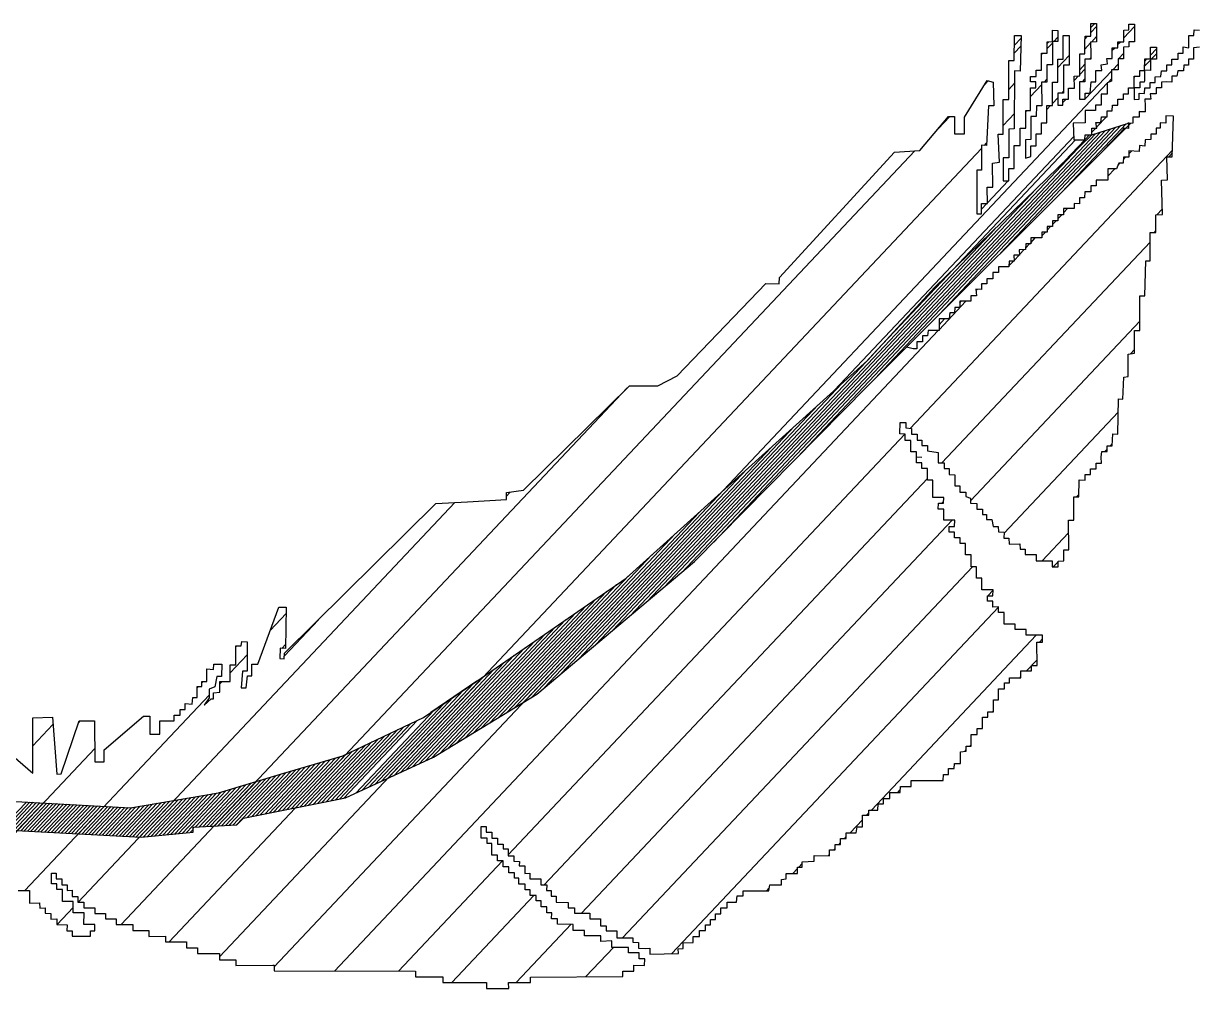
# Model space of a CAD drawing. Header units: millimetres. Extents: x 150000 to 150841, y 150000 to 150594.
# Drawn here: x 150761.9 to 150776.79, y 150135.82 to 150148.04 of the extents above; entities that cross this region are included whole.
import ezdxf

# ---------------------------------------------------------------- set-up
doc = ezdxf.new("R2010")
doc.units = ezdxf.units.MM
doc.linetypes.add('XKITLINE00', pattern=[0])

msp = doc.modelspace()

# ---------------------------------------------------------------- linework, layer by layer
at = {"color": 7, "linetype": 'XKITLINE00'}
for p, q in [((150775.414, 150147.983), (150775.464, 150148.035)), ((150775.414, 150147.874), (150775.414, 150148.035)), ((150775.414, 150148.035), (150775.488, 150148.035)), ((150775.488, 150148.035), (150775.488, 150147.802)), ((150775.895, 150147.956), (150775.895, 150148.027)), ((150775.895, 150148.027), (150775.97, 150148.027)), ((150775.97, 150148.027), (150775.97, 150147.805)), ((150774.443, 150147.566), (150774.448, 150147.882)), ((150774.448, 150147.882), (150774.534, 150147.882)), ((150774.534, 150147.882), (150774.52, 150147.432)), ((150774.928, 150147.807), (150774.928, 150147.951)), ((150774.928, 150147.951), (150774.999, 150147.946)), ((150774.999, 150147.946), (150774.999, 150147.806)), ((150775.063, 150147.583), (150775.063, 150147.882)), ((150775.063, 150147.882), (150775.142, 150147.882)), ((150775.142, 150147.882), (150775.142, 150147.509)), ((150775.338, 150147.801), (150775.345, 150147.874)), ((150775.342, 150147.843), (150775.371, 150147.874)), ((150775.345, 150147.874), (150775.414, 150147.874)), ((150775.414, 150147.92), (150775.488, 150147.999)), ((150775.833, 150147.852), (150775.97, 150147.998)), ((150775.833, 150147.95), (150775.895, 150147.956)), ((150775.833, 150147.805), (150775.833, 150147.95)), ((150776.654, 150147.882), (150776.721, 150147.884)), ((150776.654, 150147.729), (150776.654, 150147.882)), ((150776.721, 150147.884), (150776.725, 150147.956)), ((150776.725, 150147.956), (150776.791, 150147.952)), ((150774.444, 150147.658), (150774.53, 150147.749)), ((150774.446, 150147.755), (150774.533, 150147.848)), ((150774.861, 150147.659), (150774.862, 150147.804)), ((150774.862, 150147.804), (150774.928, 150147.807)), ((150774.862, 150147.781), (150774.885, 150147.805)), ((150774.862, 150147.717), (150774.928, 150147.788)), ((150774.999, 150147.806), (150774.928, 150147.806)), ((150774.928, 150147.806), (150774.931, 150147.511)), ((150774.946, 150147.806), (150774.999, 150147.863)), ((150775.338, 150147.65), (150775.338, 150147.801)), ((150775.338, 150147.71), (150775.412, 150147.789)), ((150775.488, 150147.802), (150775.412, 150147.8)), ((150775.412, 150147.8), (150775.414, 150147.651)), ((150775.423, 150147.801), (150775.488, 150147.87)), ((150775.686, 150147.696), (150775.717, 150147.729)), ((150775.686, 150147.593), (150775.686, 150147.729)), ((150775.686, 150147.729), (150775.758, 150147.729)), ((150775.758, 150147.772), (150775.789, 150147.805)), ((150775.758, 150147.729), (150775.758, 150147.805)), ((150775.758, 150147.805), (150775.833, 150147.805)), ((150775.895, 150147.739), (150775.828, 150147.735)), ((150775.828, 150147.735), (150775.828, 150147.587)), ((150775.97, 150147.805), (150775.895, 150147.805)), ((150775.895, 150147.805), (150775.895, 150147.739)), ((150775.969, 150147.805), (150775.97, 150147.806)), ((150776.17, 150147.587), (150776.17, 150147.736)), ((150776.17, 150147.736), (150776.247, 150147.736)), ((150776.247, 150147.736), (150776.247, 150147.582)), ((150776.585, 150147.659), (150776.585, 150147.74)), ((150776.585, 150147.74), (150776.654, 150147.729)), ((150776.791, 150147.734), (150776.715, 150147.726)), ((150776.715, 150147.726), (150776.715, 150147.585)), ((150774.792, 150147.643), (150774.807, 150147.659)), ((150774.792, 150147.443), (150774.792, 150147.659)), ((150774.792, 150147.659), (150774.861, 150147.659)), ((150774.997, 150147.478), (150775.142, 150147.631)), ((150774.998, 150147.292), (150774.997, 150147.583)), ((150774.997, 150147.583), (150775.063, 150147.583)), ((150775.274, 150147.642), (150775.281, 150147.65)), ((150775.274, 150147.374), (150775.274, 150147.65)), ((150775.274, 150147.65), (150775.338, 150147.65)), ((150775.414, 150147.584), (150775.341, 150147.583)), ((150775.341, 150147.583), (150775.341, 150147.295)), ((150775.399, 150147.584), (150775.414, 150147.6)), ((150775.414, 150147.651), (150775.414, 150147.584)), ((150775.625, 150147.524), (150775.619, 150147.593)), ((150775.619, 150147.593), (150775.686, 150147.593)), ((150775.828, 150147.587), (150775.762, 150147.587)), ((150775.762, 150147.587), (150775.762, 150147.45)), ((150775.764, 150147.587), (150775.828, 150147.655)), ((150775.823, 150147.587), (150775.828, 150147.592)), ((150776.094, 150147.439), (150776.1, 150147.587)), ((150776.099, 150147.559), (150776.125, 150147.587)), ((150776.1, 150147.587), (150776.17, 150147.587)), ((150776.17, 150147.635), (150776.247, 150147.716)), ((150776.247, 150147.582), (150776.17, 150147.582)), ((150776.17, 150147.582), (150776.17, 150147.506)), ((150776.18, 150147.582), (150776.247, 150147.653)), ((150776.439, 150147.513), (150776.439, 150147.584)), ((150776.439, 150147.584), (150776.519, 150147.584)), ((150776.519, 150147.584), (150776.519, 150147.659)), ((150776.519, 150147.659), (150776.585, 150147.659)), ((150776.715, 150147.585), (150776.652, 150147.585)), ((150776.652, 150147.585), (150776.652, 150147.507)), ((150774.375, 150147.075), (150774.375, 150147.566)), ((150774.375, 150147.566), (150774.443, 150147.566)), ((150774.448, 150147.438), (150774.446, 150146.702)), ((150774.52, 150147.432), (150774.448, 150147.438)), ((150774.721, 150147.363), (150774.723, 150147.445)), ((150774.723, 150147.441), (150774.726, 150147.445)), ((150774.723, 150147.445), (150774.792, 150147.443)), ((150774.931, 150147.511), (150774.859, 150147.511)), ((150774.859, 150147.511), (150774.859, 150147.294)), ((150775.142, 150147.509), (150775.071, 150147.509)), ((150775.071, 150147.509), (150775.071, 150147.153)), ((150775.274, 150147.45), (150775.341, 150147.522)), ((150775.274, 150147.388), (150775.341, 150147.459)), ((150775.345, 150147.08), (150775.677, 150147.432)), ((150775.478, 150147.296), (150775.478, 150147.441)), ((150775.478, 150147.441), (150775.556, 150147.441)), ((150775.547, 150147.513), (150775.625, 150147.524)), ((150775.556, 150147.441), (150775.547, 150147.513)), ((150775.762, 150147.45), (150775.677, 150147.45)), ((150775.677, 150147.45), (150775.677, 150147.307)), ((150775.694, 150147.45), (150775.762, 150147.522)), ((150776.036, 150147.43), (150776.045, 150147.439)), ((150776.036, 150147.367), (150776.036, 150147.439)), ((150776.036, 150147.439), (150776.094, 150147.439)), ((150776.17, 150147.441), (150776.094, 150147.444)), ((150776.094, 150147.444), (150776.094, 150147.308)), ((150776.096, 150147.494), (150776.17, 150147.572)), ((150776.168, 150147.441), (150776.17, 150147.443)), ((150776.17, 150147.506), (150776.17, 150147.441)), ((150776.303, 150147.363), (150776.312, 150147.438)), ((150776.312, 150147.438), (150776.378, 150147.438)), ((150776.378, 150147.438), (150776.378, 150147.513)), ((150776.378, 150147.513), (150776.439, 150147.513)), ((150776.515, 150147.435), (150776.506, 150147.368)), ((150776.59, 150147.435), (150776.515, 150147.435)), ((150776.583, 150147.435), (150776.59, 150147.443)), ((150776.592, 150147.507), (150776.59, 150147.435)), ((150776.652, 150147.507), (150776.592, 150147.507)), ((150776.652, 150147.507), (150776.652, 150147.508)), ((150765.075, 150136.095), (150775.622, 150147.278)), ((150773.814, 150146.85), (150774.101, 150147.312)), ((150774.069, 150147.26), (150774.115, 150147.309)), ((150774.101, 150147.312), (150774.18, 150147.293)), ((150774.18, 150147.293), (150774.186, 150146.992)), ((150774.375, 150147.201), (150774.448, 150147.279)), ((150774.653, 150147.295), (150774.653, 150147.366)), ((150774.653, 150147.366), (150774.721, 150147.363)), ((150774.717, 150147.296), (150774.653, 150147.295)), ((150774.719, 150147.221), (150774.717, 150147.296)), ((150774.859, 150147.294), (150774.789, 150147.294)), ((150774.789, 150147.294), (150774.793, 150146.993)), ((150774.824, 150147.294), (150774.859, 150147.332)), ((150774.928, 150147.21), (150774.928, 150147.292)), ((150774.928, 150147.292), (150774.998, 150147.292)), ((150775.206, 150147.367), (150775.274, 150147.374)), ((150775.209, 150147.217), (150775.206, 150147.367)), ((150775.207, 150147.317), (150775.26, 150147.373)), ((150775.341, 150147.295), (150775.271, 150147.295)), ((150775.271, 150147.295), (150775.273, 150147.076)), ((150775.308, 150147.295), (150775.341, 150147.331)), ((150775.406, 150147.153), (150775.42, 150147.296)), ((150775.42, 150147.296), (150775.478, 150147.296)), ((150775.677, 150147.307), (150775.622, 150147.286)), ((150775.622, 150147.286), (150775.622, 150147.14)), ((150775.634, 150147.29), (150775.677, 150147.336)), ((150775.964, 150147.353), (150775.977, 150147.367)), ((150775.964, 150147.221), (150775.964, 150147.367)), ((150775.964, 150147.367), (150776.036, 150147.367)), ((150776.092, 150147.292), (150776.034, 150147.292)), ((150776.034, 150147.292), (150776.034, 150147.221)), ((150776.094, 150147.308), (150776.092, 150147.292)), ((150776.167, 150147.219), (150776.167, 150147.288)), ((150776.167, 150147.288), (150776.231, 150147.288)), ((150776.231, 150147.361), (150776.303, 150147.363)), ((150776.231, 150147.288), (150776.231, 150147.361)), ((150776.379, 150147.296), (150776.308, 150147.294)), ((150776.308, 150147.294), (150776.311, 150147.22)), ((150776.44, 150147.294), (150776.379, 150147.296)), ((150776.506, 150147.368), (150776.44, 150147.368)), ((150776.44, 150147.368), (150776.44, 150147.294)), ((150774.651, 150147.111), (150774.789, 150147.257)), ((150774.651, 150146.932), (150774.651, 150147.221)), ((150774.651, 150147.221), (150774.719, 150147.221)), ((150774.928, 150146.997), (150774.928, 150147.21)), ((150775.071, 150147.153), (150774.996, 150147.153)), ((150774.996, 150147.153), (150774.996, 150147.001)), ((150775.052, 150147.153), (150775.071, 150147.173)), ((150775.134, 150147.079), (150775.134, 150147.217)), ((150775.134, 150147.217), (150775.209, 150147.217)), ((150775.345, 150147.143), (150775.355, 150147.153)), ((150775.345, 150147.076), (150775.345, 150147.153)), ((150775.345, 150147.153), (150775.406, 150147.153)), ((150775.622, 150147.14), (150775.546, 150147.14)), ((150775.546, 150147.14), (150775.546, 150147)), ((150775.829, 150147.076), (150775.829, 150147.143)), ((150775.829, 150147.143), (150775.892, 150147.143)), ((150775.892, 150147.143), (150775.892, 150147.221)), ((150775.892, 150147.221), (150775.964, 150147.221)), ((150776.034, 150147.221), (150775.964, 150147.221)), ((150775.964, 150147.221), (150775.964, 150147.073)), ((150776.027, 150147.076), (150776.027, 150147.153)), ((150776.027, 150147.153), (150776.095, 150147.149)), ((150776.095, 150147.149), (150776.098, 150147.219)), ((150776.098, 150147.219), (150776.167, 150147.219)), ((150776.241, 150147.146), (150776.167, 150147.146)), ((150776.167, 150147.146), (150776.173, 150147.077)), ((150776.311, 150147.22), (150776.241, 150147.22)), ((150776.241, 150147.22), (150776.241, 150147.146)), ((150774.121, 150146.992), (150774.093, 150146.492)), ((150774.186, 150146.992), (150774.121, 150146.992)), ((150774.178, 150146.992), (150774.186, 150147.001)), ((150774.304, 150146.636), (150774.304, 150147.075)), ((150774.304, 150147.075), (150774.375, 150147.075)), ((150774.729, 150146.993), (150774.723, 150146.857)), ((150774.793, 150146.993), (150774.729, 150146.993)), ((150774.859, 150146.948), (150774.905, 150146.997)), ((150774.859, 150146.779), (150774.859, 150146.997)), ((150774.859, 150146.997), (150774.928, 150146.997)), ((150774.928, 150147.021), (150774.996, 150147.093)), ((150774.996, 150147.001), (150775.061, 150147.001)), ((150775.061, 150147.034), (150775.104, 150147.079)), ((150775.061, 150147.001), (150775.061, 150147.079)), ((150775.061, 150147.079), (150775.134, 150147.079)), ((150775.273, 150147.076), (150775.345, 150147.076)), ((150775.546, 150147), (150775.476, 150147)), ((150775.476, 150147), (150775.476, 150146.932)), ((150775.686, 150146.931), (150775.688, 150147)), ((150775.688, 150147), (150775.756, 150147)), ((150775.756, 150147), (150775.756, 150147.076)), ((150775.756, 150147.076), (150775.829, 150147.076)), ((150775.964, 150147.073), (150776.027, 150147.076)), ((150776.173, 150147.077), (150776.101, 150147.077)), ((150776.101, 150147.077), (150776.103, 150146.994)), ((150776.103, 150146.994), (150776.102, 150146.919)), ((150773.252, 150146.426), (150773.613, 150146.856)), ((150773.486, 150146.705), (150773.629, 150146.856)), ((150773.613, 150146.856), (150773.688, 150146.856)), ((150773.688, 150146.856), (150773.688, 150146.639)), ((150773.814, 150146.639), (150773.814, 150146.85)), ((150774.304, 150146.743), (150774.447, 150146.894)), ((150774.592, 150146.919), (150774.604, 150146.932)), ((150774.592, 150146.711), (150774.592, 150146.932)), ((150774.592, 150146.932), (150774.651, 150146.932)), ((150774.723, 150146.857), (150774.657, 150146.857)), ((150774.657, 150146.857), (150774.657, 150146.566)), ((150774.713, 150146.857), (150774.724, 150146.868)), ((150775.414, 150146.932), (150775.342, 150146.932)), ((150775.342, 150146.932), (150775.342, 150146.779)), ((150775.476, 150146.932), (150775.414, 150146.932)), ((150775.489, 150146.721), (150775.615, 150146.854)), ((150775.543, 150146.784), (150775.552, 150146.854)), ((150775.552, 150146.854), (150775.62, 150146.854)), ((150775.62, 150146.854), (150775.62, 150146.931)), ((150775.62, 150146.931), (150775.686, 150146.931)), ((150776.028, 150146.849), (150775.945, 150146.85)), ((150775.945, 150146.85), (150775.945, 150146.775)), ((150776.029, 150146.92), (150776.028, 150146.849)), ((150776.102, 150146.919), (150776.029, 150146.92)), ((150776.029, 150146.92), (150776.102, 150146.919)), ((150776.102, 150146.919), (150776.029, 150146.92)), ((150776.097, 150146.919), (150776.102, 150146.924)), ((150776.46, 150146.862), (150776.363, 150146.865)), ((150776.363, 150146.865), (150776.363, 150146.772)), ((150776.447, 150146.348), (150776.46, 150146.862)), ((150771.702, 150142.547), (150775.602, 150146.682)), ((150772.587, 150143.445), (150775.918, 150146.771)), ((150772.716, 150143.574), (150775.667, 150146.703)), ((150773.493, 150144.35), (150775.732, 150146.724)), ((150774.27, 150145.126), (150775.796, 150146.744)), ((150774.446, 150146.702), (150774.379, 150146.697)), ((150774.379, 150146.697), (150774.379, 150146.336)), ((150774.521, 150146.49), (150774.521, 150146.711)), ((150774.521, 150146.711), (150774.592, 150146.711)), ((150774.79, 150146.778), (150774.859, 150146.779)), ((150774.792, 150146.64), (150774.79, 150146.778)), ((150775.047, 150145.902), (150775.861, 150146.765)), ((150775.342, 150146.779), (150775.192, 150146.772)), ((150775.192, 150146.772), (150775.201, 150146.564)), ((150775.429, 150146.627), (150775.892, 150146.775)), ((150775.429, 150146.658), (150775.48, 150146.711)), ((150775.429, 150146.627), (150775.429, 150146.711)), ((150775.429, 150146.711), (150775.49, 150146.711)), ((150775.49, 150146.711), (150775.48, 150146.784)), ((150775.48, 150146.784), (150775.543, 150146.784)), ((150775.581, 150146.435), (150775.84, 150146.71)), ((150775.893, 150146.706), (150775.817, 150146.711)), ((150775.89, 150146.768), (150775.893, 150146.782)), ((150775.945, 150146.775), (150775.89, 150146.768)), ((150775.893, 150146.782), (150775.893, 150146.706)), ((150775.893, 150146.766), (150775.896, 150146.769)), ((150776.294, 150146.71), (150776.242, 150146.71)), ((150776.242, 150146.71), (150776.242, 150146.634)), ((150776.363, 150146.772), (150776.294, 150146.776)), ((150776.294, 150146.776), (150776.294, 150146.71)), ((150770.231, 150141.082), (150775.473, 150146.64)), ((150770.641, 150141.47), (150775.537, 150146.661)), ((150772.17, 150143.394), (150775.199, 150146.605)), ((150773.438, 150144.696), (150775.429, 150146.627)), ((150773.671, 150144.922), (150775.22, 150146.564)), ((150773.688, 150146.639), (150773.814, 150146.639)), ((150774.257, 150146.28), (150774.242, 150146.636)), ((150774.242, 150146.636), (150774.304, 150146.636)), ((150774.657, 150146.566), (150774.589, 150146.562)), ((150774.589, 150146.562), (150774.589, 150146.331)), ((150774.723, 150146.488), (150774.723, 150146.64)), ((150774.723, 150146.64), (150774.792, 150146.64)), ((150775.088, 150146.295), (150775.339, 150146.562)), ((150775.201, 150146.564), (150775.273, 150146.564)), ((150775.273, 150146.564), (150775.341, 150146.562)), ((150775.341, 150146.564), (150775.4, 150146.627)), ((150775.341, 150146.562), (150775.343, 150146.627)), ((150775.343, 150146.627), (150775.429, 150146.627)), ((150776.105, 150146.563), (150776.1, 150146.484)), ((150776.173, 150146.565), (150776.105, 150146.563)), ((150776.242, 150146.634), (150776.173, 150146.634)), ((150776.173, 150146.634), (150776.173, 150146.565)), ((150763.745, 150136.41), (150773.188, 150146.422)), ((150764.382, 150136.222), (150774.03, 150146.452)), ((150770.014, 150140.901), (150775.252, 150146.455)), ((150771.471, 150144.819), (150772.93, 150146.405)), ((150772.93, 150146.405), (150773.252, 150146.426)), ((150773.128, 150142.909), (150776.449, 150146.431)), ((150774.093, 150146.492), (150774.03, 150146.496)), ((150774.03, 150146.496), (150774.03, 150146.18)), ((150774.069, 150146.493), (150774.094, 150146.52)), ((150774.445, 150146.201), (150774.445, 150146.49)), ((150774.445, 150146.49), (150774.521, 150146.49)), ((150774.654, 150146.351), (150774.654, 150146.488)), ((150774.654, 150146.488), (150774.723, 150146.488)), ((150775.898, 150146.422), (150775.895, 150146.344)), ((150775.897, 150146.387), (150775.929, 150146.421)), ((150776.026, 150146.417), (150775.898, 150146.422)), ((150776.03, 150146.489), (150776.026, 150146.417)), ((150776.1, 150146.484), (150776.03, 150146.489)), ((150776.402, 150146.348), (150776.448, 150146.397)), ((150774.169, 150146.269), (150774.257, 150146.28)), ((150774.176, 150145.964), (150774.169, 150146.269)), ((150774.379, 150146.336), (150774.306, 150146.336)), ((150774.306, 150146.336), (150774.306, 150146.043)), ((150774.589, 150146.331), (150774.654, 150146.351)), ((150775.77, 150146.267), (150775.742, 150146.197)), ((150775.76, 150146.242), (150775.783, 150146.267)), ((150775.823, 150146.267), (150775.77, 150146.267)), ((150775.828, 150146.344), (150775.823, 150146.267)), ((150775.826, 150146.312), (150775.856, 150146.344)), ((150775.895, 150146.344), (150775.828, 150146.344)), ((150776.385, 150146.055), (150776.379, 150146.348)), ((150776.379, 150146.348), (150776.447, 150146.348)), ((150774.03, 150146.18), (150773.971, 150146.18)), ((150773.971, 150146.18), (150773.971, 150145.625)), ((150774.375, 150146.043), (150774.375, 150146.201)), ((150774.375, 150146.201), (150774.445, 150146.201)), ((150775.629, 150146.103), (150775.718, 150146.197)), ((150775.742, 150146.197), (150775.629, 150146.197)), ((150775.629, 150146.197), (150775.629, 150146.05)), ((150769.797, 150140.719), (150774.725, 150145.944)), ((150774.101, 150145.962), (150774.176, 150145.964)), ((150774.106, 150145.757), (150774.101, 150145.962)), ((150774.105, 150145.766), (150774.367, 150146.043)), ((150774.306, 150146.043), (150774.375, 150146.043)), ((150775.484, 150145.982), (150775.414, 150145.982)), ((150775.414, 150145.982), (150775.414, 150145.904)), ((150775.629, 150146.05), (150775.484, 150146.05)), ((150775.484, 150146.05), (150775.484, 150145.982)), ((150776.308, 150146.052), (150776.385, 150146.055)), ((150776.321, 150145.618), (150776.308, 150146.052)), ((150775.334, 150145.828), (150775.272, 150145.828)), ((150775.272, 150145.828), (150775.272, 150145.754)), ((150775.338, 150145.904), (150775.334, 150145.828)), ((150775.414, 150145.904), (150775.338, 150145.904)), ((150774.03, 150145.686), (150774.097, 150145.757)), ((150774.03, 150145.749), (150774.038, 150145.757)), ((150774.03, 150145.625), (150774.03, 150145.757)), ((150774.03, 150145.757), (150774.106, 150145.757)), ((150775.07, 150145.639), (150775.12, 150145.692)), ((150775.133, 150145.692), (150775.07, 150145.692)), ((150775.07, 150145.692), (150775.07, 150145.613)), ((150775.204, 150145.692), (150775.133, 150145.692)), ((150775.205, 150145.756), (150775.204, 150145.692)), ((150775.272, 150145.754), (150775.205, 150145.756)), ((150776.251, 150145.613), (150776.319, 150145.685)), ((150773.971, 150145.625), (150774.03, 150145.625)), ((150774.999, 150145.538), (150774.93, 150145.539)), ((150774.93, 150145.539), (150774.93, 150145.464)), ((150774.93, 150145.49), (150774.975, 150145.538)), ((150775.07, 150145.613), (150774.999, 150145.615)), ((150774.999, 150145.615), (150774.999, 150145.538)), ((150774.999, 150145.564), (150775.046, 150145.614)), ((150776.24, 150145.612), (150776.321, 150145.618)), ((150776.24, 150145.388), (150776.24, 150145.612)), ((150769.581, 150140.537), (150774.198, 150145.433)), ((150774.794, 150145.346), (150774.84, 150145.395)), ((150774.864, 150145.395), (150774.794, 150145.395)), ((150774.794, 150145.395), (150774.794, 150145.321)), ((150774.864, 150145.421), (150774.905, 150145.464)), ((150774.93, 150145.464), (150774.864, 150145.464)), ((150774.864, 150145.464), (150774.864, 150145.395)), ((150776.165, 150145.032), (150776.165, 150145.388)), ((150776.165, 150145.388), (150776.24, 150145.388)), ((150776.22, 150145.388), (150776.24, 150145.41)), ((150773.529, 150142.472), (150776.165, 150145.268)), ((150774.593, 150145.248), (150774.59, 150145.175)), ((150774.591, 150145.194), (150774.64, 150145.246)), ((150774.654, 150145.245), (150774.593, 150145.248)), ((150774.654, 150145.26), (150774.711, 150145.321)), ((150774.719, 150145.321), (150774.654, 150145.321)), ((150774.654, 150145.321), (150774.654, 150145.245)), ((150774.794, 150145.321), (150774.719, 150145.321)), ((150774.511, 150145.104), (150774.441, 150145.101)), ((150774.441, 150145.101), (150774.443, 150145.028)), ((150774.443, 150145.037), (150774.506, 150145.104)), ((150774.59, 150145.175), (150774.509, 150145.172)), ((150774.509, 150145.172), (150774.511, 150145.104)), ((150774.511, 150145.109), (150774.573, 150145.175)), ((150772.706, 150143.899), (150773.671, 150144.922)), ((150774.309, 150144.955), (150774.245, 150144.955)), ((150774.245, 150144.955), (150774.245, 150144.884)), ((150774.378, 150144.955), (150774.309, 150144.955)), ((150774.382, 150145.028), (150774.378, 150144.955)), ((150774.379, 150144.969), (150774.434, 150145.028)), ((150774.443, 150145.028), (150774.382, 150145.028)), ((150776.099, 150144.586), (150776.111, 150145.032)), ((150776.111, 150145.032), (150776.165, 150145.032)), ((150771.47, 150144.74), (150771.471, 150144.819)), ((150774.098, 150144.8), (150774.103, 150144.805)), ((150774.173, 150144.805), (150774.098, 150144.805)), ((150774.098, 150144.805), (150774.098, 150144.739)), ((150774.173, 150144.879), (150774.177, 150144.884)), ((150774.245, 150144.884), (150774.173, 150144.884)), ((150774.173, 150144.884), (150774.173, 150144.805)), ((150770.178, 150143.576), (150771.301, 150144.744)), ((150771.301, 150144.744), (150771.47, 150144.74)), ((150772.587, 150143.769), (150773.438, 150144.696)), ((150774.031, 150144.667), (150773.96, 150144.671)), ((150773.96, 150144.671), (150773.966, 150144.588)), ((150773.962, 150144.655), (150773.976, 150144.67)), ((150774.031, 150144.729), (150774.041, 150144.739)), ((150774.098, 150144.739), (150774.031, 150144.739)), ((150774.031, 150144.739), (150774.031, 150144.667)), ((150773.493, 150144.159), (150773.833, 150144.519)), ((150773.757, 150144.501), (150773.774, 150144.519)), ((150773.83, 150144.519), (150773.757, 150144.519)), ((150773.757, 150144.519), (150773.757, 150144.441)), ((150773.894, 150144.519), (150773.83, 150144.519)), ((150773.894, 150144.584), (150773.898, 150144.588)), ((150773.966, 150144.588), (150773.894, 150144.588)), ((150773.894, 150144.588), (150773.894, 150144.519)), ((150776.037, 150144.15), (150776.037, 150144.586)), ((150776.037, 150144.586), (150776.099, 150144.586)), ((150773.631, 150144.372), (150773.621, 150144.296)), ((150773.63, 150144.366), (150773.636, 150144.372)), ((150773.69, 150144.372), (150773.631, 150144.372)), ((150773.693, 150144.441), (150773.69, 150144.372)), ((150773.692, 150144.433), (150773.7, 150144.441)), ((150773.757, 150144.441), (150773.693, 150144.441)), ((150773.493, 150144.222), (150773.563, 150144.296)), ((150773.621, 150144.296), (150773.493, 150144.296)), ((150773.493, 150144.296), (150773.493, 150144.221)), ((150773.493, 150144.221), (150773.493, 150144.149)), ((150773.891, 150141.994), (150776.037, 150144.269)), ((150765.837, 150136.04), (150773.484, 150144.149)), ((150773.285, 150144.004), (150773.21, 150144.004)), ((150773.21, 150144.004), (150773.21, 150143.918)), ((150773.347, 150144.083), (150773.285, 150144.083)), ((150773.285, 150144.083), (150773.285, 150144.004)), ((150773.355, 150144.149), (150773.347, 150144.083)), ((150773.493, 150144.149), (150773.355, 150144.149)), ((150775.967, 150143.86), (150775.967, 150144.15)), ((150775.967, 150144.15), (150776.037, 150144.15)), ((150772.565, 150143.749), (150772.706, 150143.899)), ((150773.165, 150143.918), (150773.08, 150143.937)), ((150773.21, 150143.918), (150773.165, 150143.918)), ((150775.888, 150143.85), (150775.967, 150143.86)), ((150775.916, 150143.854), (150775.967, 150143.907)), ((150769.364, 150140.355), (150772.565, 150143.749)), ((150769.53, 150141.014), (150772.587, 150143.769)), ((150775.888, 150143.567), (150775.888, 150143.85)), ((150769.934, 150143.448), (150770.178, 150143.576)), ((150775.822, 150143.281), (150775.831, 150143.558)), ((150775.831, 150143.558), (150775.888, 150143.567)), ((150763.139, 150136.629), (150769.546, 150143.423)), ((150768.232, 150142.126), (150769.572, 150143.448)), ((150769.148, 150140.174), (150772.264, 150143.478)), ((150769.572, 150143.448), (150769.934, 150143.448)), ((150770.398, 150141.223), (150772.587, 150143.445)), ((150775.758, 150142.838), (150775.765, 150143.283)), ((150775.765, 150143.283), (150775.822, 150143.281)), ((150768.931, 150139.992), (150771.963, 150143.207)), ((150774.316, 150141.583), (150775.763, 150143.116)), ((150772.996, 150142.839), (150773.001, 150142.985)), ((150773.001, 150142.985), (150773.071, 150142.985)), ((150773.071, 150142.985), (150773.071, 150142.915)), ((150768.038, 150137.513), (150773.06, 150142.837)), ((150768.714, 150139.81), (150771.663, 150142.936)), ((150773.063, 150142.837), (150772.996, 150142.839)), ((150773.063, 150142.758), (150773.063, 150142.837)), ((150773.071, 150142.915), (150773.143, 150142.908)), ((150773.143, 150142.908), (150773.143, 150142.838)), ((150773.143, 150142.838), (150773.215, 150142.838)), ((150773.215, 150142.838), (150773.215, 150142.76)), ((150775.684, 150142.688), (150775.692, 150142.839)), ((150775.692, 150142.839), (150775.758, 150142.838)), ((150768.498, 150139.628), (150771.362, 150142.665)), ((150773.135, 150142.758), (150773.063, 150142.758)), ((150773.135, 150142.614), (150773.135, 150142.758)), ((150773.215, 150142.76), (150773.274, 150142.76)), ((150773.274, 150142.76), (150773.274, 150142.693)), ((150773.274, 150142.693), (150773.348, 150142.693)), ((150773.348, 150142.693), (150773.348, 150142.625)), ((150775.622, 150142.616), (150775.622, 150142.688)), ((150775.622, 150142.688), (150775.684, 150142.688)), ((150775.661, 150142.688), (150775.685, 150142.714)), ((150773.209, 150142.614), (150773.135, 150142.614)), ((150773.207, 150142.473), (150773.209, 150142.548)), ((150773.209, 150142.548), (150773.209, 150142.614)), ((150773.209, 150142.548), (150773.274, 150142.546)), ((150773.348, 150142.625), (150773.482, 150142.604)), ((150773.482, 150142.604), (150773.482, 150142.472)), ((150775.548, 150142.545), (150775.554, 150142.616)), ((150775.551, 150142.471), (150775.548, 150142.545)), ((150775.554, 150142.616), (150775.622, 150142.616)), ((150775.593, 150142.616), (150775.622, 150142.646)), ((150768.341, 150139.51), (150771.061, 150142.394)), ((150773.275, 150142.474), (150773.207, 150142.473)), ((150773.275, 150142.401), (150773.275, 150142.474)), ((150773.345, 150142.401), (150773.275, 150142.401)), ((150773.345, 150142.253), (150773.345, 150142.401)), ((150773.482, 150142.472), (150773.557, 150142.472)), ((150773.557, 150142.472), (150773.557, 150142.402)), ((150773.557, 150142.402), (150773.62, 150142.402)), ((150773.62, 150142.402), (150773.62, 150142.324)), ((150775.41, 150142.327), (150775.413, 150142.399)), ((150775.413, 150142.399), (150775.481, 150142.399)), ((150775.481, 150142.399), (150775.481, 150142.471)), ((150775.481, 150142.471), (150775.551, 150142.471)), ((150768.494, 150137.133), (150773.345, 150142.277)), ((150773.413, 150142.253), (150773.345, 150142.253)), ((150773.413, 150142.033), (150773.413, 150142.253)), ((150773.62, 150142.324), (150773.693, 150142.322)), ((150773.693, 150142.322), (150773.693, 150142.181)), ((150775.262, 150142.042), (150775.269, 150142.257)), ((150775.269, 150142.257), (150775.343, 150142.254)), ((150775.342, 150142.326), (150775.41, 150142.327)), ((150775.343, 150142.254), (150775.342, 150142.326)), ((150768.015, 150142.097), (150768.232, 150142.126)), ((150768.015, 150142.053), (150768.062, 150142.103)), ((150768.015, 150142.008), (150768.015, 150142.097)), ((150768.234, 150139.445), (150770.76, 150142.123)), ((150773.693, 150142.181), (150773.757, 150142.181)), ((150773.757, 150142.181), (150773.757, 150142.102)), ((150773.757, 150142.102), (150773.831, 150142.102)), ((150773.831, 150142.102), (150773.831, 150142.048)), ((150775.232, 150142.042), (150775.263, 150142.074)), ((150762.591, 150136.91), (150767.364, 150141.971)), ((150765.205, 150140.063), (150767.123, 150141.957)), ((150767.123, 150141.957), (150767.521, 150141.98)), ((150767.521, 150141.98), (150768.015, 150142.008)), ((150767.521, 150141.98), (150767.521, 150141.98)), ((150773.552, 150142.033), (150773.413, 150142.033)), ((150773.483, 150141.886), (150773.485, 150141.962)), ((150773.485, 150141.962), (150773.55, 150141.961)), ((150773.53, 150141.961), (150773.551, 150141.983)), ((150773.55, 150141.961), (150773.552, 150142.033)), ((150773.831, 150142.048), (150773.891, 150142.028)), ((150773.891, 150142.028), (150773.891, 150141.965)), ((150773.891, 150141.965), (150773.973, 150141.958)), ((150773.973, 150141.958), (150773.973, 150141.886)), ((150775.201, 150141.747), (150775.201, 150142.042)), ((150775.201, 150142.042), (150775.262, 150142.042)), ((150768.128, 150139.38), (150770.459, 150141.851)), ((150773.554, 150141.886), (150773.483, 150141.886)), ((150773.554, 150141.747), (150773.554, 150141.886)), ((150773.973, 150141.886), (150774.044, 150141.888)), ((150774.044, 150141.888), (150774.044, 150141.819)), ((150774.044, 150141.819), (150774.095, 150141.819)), ((150774.095, 150141.819), (150774.095, 150141.755)), ((150768.966, 150136.771), (150773.658, 150141.747)), ((150773.693, 150141.747), (150773.554, 150141.747)), ((150773.623, 150141.598), (150773.623, 150141.668)), ((150773.623, 150141.668), (150773.691, 150141.667)), ((150773.691, 150141.667), (150773.693, 150141.747)), ((150774.095, 150141.755), (150774.162, 150141.755)), ((150774.162, 150141.755), (150774.178, 150141.667)), ((150774.178, 150141.667), (150774.242, 150141.669)), ((150774.242, 150141.669), (150774.244, 150141.6)), ((150775.137, 150141.373), (150775.131, 150141.747)), ((150775.131, 150141.747), (150775.201, 150141.747)), ((150768.021, 150139.314), (150770.158, 150141.58)), ((150773.69, 150141.598), (150773.623, 150141.598)), ((150773.69, 150141.523), (150773.69, 150141.598)), ((150773.759, 150141.525), (150773.69, 150141.523)), ((150773.759, 150141.451), (150773.759, 150141.525)), ((150774.244, 150141.6), (150774.317, 150141.597)), ((150774.317, 150141.597), (150774.315, 150141.522)), ((150774.315, 150141.522), (150774.379, 150141.522)), ((150774.379, 150141.522), (150774.382, 150141.443)), ((150774.8, 150141.233), (150775.133, 150141.586)), ((150773.828, 150141.451), (150773.759, 150141.451)), ((150773.828, 150141.307), (150773.828, 150141.451)), ((150774.382, 150141.443), (150774.516, 150141.447)), ((150774.516, 150141.447), (150774.521, 150141.379)), ((150774.521, 150141.379), (150774.584, 150141.379)), ((150774.584, 150141.379), (150774.584, 150141.314)), ((150775.075, 150141.234), (150775.075, 150141.373)), ((150775.075, 150141.373), (150775.137, 150141.373)), ((150767.914, 150139.249), (150769.857, 150141.309)), ((150768.4, 150139.546), (150770.398, 150141.223)), ((150773.899, 150141.307), (150773.828, 150141.307)), ((150773.899, 150141.159), (150773.899, 150141.307)), ((150774.584, 150141.314), (150774.721, 150141.314)), ((150774.721, 150141.314), (150774.721, 150141.233)), ((150774.721, 150141.233), (150774.798, 150141.233)), ((150774.798, 150141.233), (150774.927, 150141.231)), ((150774.927, 150141.231), (150774.927, 150141.155)), ((150774.938, 150141.155), (150775.001, 150141.222)), ((150775.001, 150141.228), (150775.075, 150141.234)), ((150775.001, 150141.155), (150775.001, 150141.228)), ((150767.807, 150139.183), (150769.556, 150141.038)), ((150769.487, 150136.462), (150773.917, 150141.159)), ((150773.968, 150141.159), (150773.899, 150141.159)), ((150773.968, 150141.014), (150773.968, 150141.159)), ((150774.927, 150141.155), (150775.001, 150141.155)), ((150767.639, 150139.708), (150769.53, 150141.014)), ((150767.7, 150139.118), (150769.411, 150140.932)), ((150769.53, 150141.014), (150769.53, 150141.014)), ((150774.037, 150141.014), (150773.968, 150141.014)), ((150774.037, 150140.868), (150774.037, 150141.014)), ((150767.487, 150138.987), (150769.152, 150140.753)), ((150767.594, 150139.053), (150769.282, 150140.843)), ((150774.179, 150140.868), (150774.037, 150140.868)), ((150774.105, 150140.789), (150774.175, 150140.79)), ((150774.105, 150140.721), (150774.105, 150140.789)), ((150774.11, 150140.789), (150774.178, 150140.861)), ((150774.175, 150140.79), (150774.179, 150140.868)), ((150764.866, 150139.924), (150765.133, 150140.648)), ((150765.133, 150140.648), (150765.226, 150140.647)), ((150765.226, 150140.647), (150765.219, 150140.122)), ((150767.38, 150138.922), (150769.023, 150140.664)), ((150770.111, 150136.262), (150774.247, 150140.647)), ((150774.173, 150140.721), (150774.105, 150140.721)), ((150774.173, 150140.647), (150774.173, 150140.721)), ((150774.247, 150140.65), (150774.173, 150140.647)), ((150774.247, 150140.58), (150774.247, 150140.65)), ((150774.318, 150140.58), (150774.247, 150140.58)), ((150774.318, 150140.433), (150774.318, 150140.58)), ((150765.024, 150140.352), (150765.225, 150140.565)), ((150765.204, 150140.03), (150765.635, 150140.488)), ((150767.166, 150138.791), (150768.763, 150140.485)), ((150767.273, 150138.857), (150768.893, 150140.574)), ((150774.457, 150140.433), (150774.318, 150140.433)), ((150774.457, 150140.363), (150774.457, 150140.433)), ((150766.988, 150138.698), (150768.504, 150140.306)), ((150767.068, 150138.735), (150768.634, 150140.395)), ((150772.636, 150138.076), (150774.724, 150140.29)), ((150774.596, 150140.363), (150774.457, 150140.363)), ((150774.596, 150140.29), (150774.596, 150140.363)), ((150774.804, 150140.29), (150774.596, 150140.29)), ((150774.804, 150140.204), (150774.804, 150140.29)), ((150764.591, 150140.148), (150764.602, 150140.159)), ((150764.591, 150140.071), (150764.591, 150140.159)), ((150764.591, 150140.159), (150764.657, 150140.159)), ((150764.657, 150140.159), (150764.663, 150140.212)), ((150764.663, 150140.212), (150764.732, 150140.209)), ((150764.732, 150140.209), (150764.732, 150139.836)), ((150765.171, 150140.125), (150765.22, 150140.176)), ((150766.908, 150138.661), (150768.375, 150140.216)), ((150774.734, 150139.906), (150774.733, 150140.204)), ((150774.733, 150140.204), (150774.804, 150140.204)), ((150774.764, 150140.204), (150774.804, 150140.247)), ((150764.519, 150139.817), (150764.732, 150140.042)), ((150764.591, 150139.915), (150764.591, 150140.071)), ((150765.151, 150140.126), (150765.146, 150139.997)), ((150765.146, 150139.997), (150765.202, 150139.994)), ((150765.219, 150140.122), (150765.151, 150140.126)), ((150765.202, 150139.994), (150765.205, 150140.063)), ((150766.748, 150138.587), (150768.115, 150140.037)), ((150766.828, 150138.624), (150768.245, 150140.127)), ((150764.22, 150139.707), (150764.22, 150139.867)), ((150764.22, 150139.867), (150764.305, 150139.859)), ((150764.305, 150139.859), (150764.31, 150139.927)), ((150764.31, 150139.927), (150764.411, 150139.924)), ((150764.411, 150139.924), (150764.406, 150139.768)), ((150764.519, 150139.707), (150764.519, 150139.915)), ((150764.519, 150139.915), (150764.591, 150139.915)), ((150764.674, 150139.836), (150764.657, 150139.627)), ((150764.732, 150139.836), (150764.674, 150139.836)), ((150764.793, 150139.778), (150764.793, 150139.924)), ((150764.793, 150139.924), (150764.866, 150139.924)), ((150766.588, 150138.513), (150767.856, 150139.858)), ((150766.668, 150138.55), (150767.986, 150139.948)), ((150774.53, 150139.754), (150774.527, 150139.839)), ((150774.527, 150139.839), (150774.665, 150139.839)), ((150774.6, 150139.839), (150774.734, 150139.98)), ((150774.659, 150139.839), (150774.665, 150139.845)), ((150774.665, 150139.839), (150774.665, 150139.906)), ((150774.665, 150139.906), (150774.734, 150139.906)), ((150774.723, 150139.906), (150774.734, 150139.918)), ((150764.159, 150139.69), (150764.176, 150139.707)), ((150764.159, 150139.643), (150764.159, 150139.707)), ((150764.159, 150139.707), (150764.22, 150139.707)), ((150764.348, 150139.768), (150764.323, 150139.639)), ((150764.406, 150139.768), (150764.348, 150139.768)), ((150764.387, 150139.676), (150764.416, 150139.707)), ((150764.387, 150139.57), (150764.387, 150139.707)), ((150764.387, 150139.707), (150764.465, 150139.707)), ((150764.465, 150139.707), (150764.519, 150139.707)), ((150764.718, 150139.627), (150764.735, 150139.778)), ((150764.735, 150139.778), (150764.793, 150139.778)), ((150766.508, 150138.476), (150767.726, 150139.768)), ((150766.964, 150139.249), (150767.639, 150139.708)), ((150767.639, 150139.708), (150767.059, 150139.314)), ((150774.323, 150139.687), (150774.387, 150139.689)), ((150774.323, 150139.613), (150774.323, 150139.687)), ((150774.387, 150139.689), (150774.387, 150139.754)), ((150774.387, 150139.754), (150774.53, 150139.754)), ((150774.521, 150139.754), (150774.53, 150139.764)), ((150764.101, 150139.627), (150764.115, 150139.643)), ((150764.101, 150139.503), (150764.101, 150139.643)), ((150764.101, 150139.643), (150764.159, 150139.643)), ((150764.323, 150139.639), (150764.252, 150139.607)), ((150764.252, 150139.607), (150764.252, 150139.5)), ((150764.307, 150139.564), (150764.387, 150139.57)), ((150764.307, 150139.485), (150764.307, 150139.564)), ((150764.657, 150139.627), (150764.718, 150139.627)), ((150766.348, 150138.402), (150767.472, 150139.595)), ((150766.428, 150138.439), (150767.598, 150139.68)), ((150767.092, 150138.746), (150768.4, 150139.546)), ((150774.248, 150139.472), (150774.248, 150139.613)), ((150774.248, 150139.613), (150774.323, 150139.613)), ((150761.919, 150137.06), (150764.252, 150139.534)), ((150763.948, 150139.351), (150763.948, 150139.426)), ((150763.948, 150139.426), (150764.037, 150139.418)), ((150764.037, 150139.418), (150764.044, 150139.503)), ((150764.044, 150139.503), (150764.101, 150139.503)), ((150764.252, 150139.5), (150764.19, 150139.405)), ((150764.19, 150139.405), (150764.278, 150139.485)), ((150764.278, 150139.485), (150764.307, 150139.485)), ((150766.187, 150138.328), (150767.221, 150139.424)), ((150766.267, 150138.365), (150767.347, 150139.51)), ((150774.183, 150139.32), (150774.183, 150139.472)), ((150774.183, 150139.472), (150774.248, 150139.472)), ((150762.02, 150139.247), (150762.266, 150139.252)), ((150762.02, 150138.547), (150762.02, 150139.247)), ((150762.266, 150139.252), (150762.322, 150138.531)), ((150762.92, 150138.84), (150763.419, 150139.266)), ((150763.419, 150139.266), (150763.501, 150139.266)), ((150763.501, 150139.266), (150763.501, 150139.037)), ((150763.81, 150139.208), (150763.81, 150139.278)), ((150763.81, 150139.278), (150763.884, 150139.278)), ((150763.884, 150139.278), (150763.884, 150139.351)), ((150763.884, 150139.351), (150763.948, 150139.351)), ((150765.944, 150138.765), (150766.964, 150139.249)), ((150766.107, 150138.291), (150767.095, 150139.339)), ((150774.043, 150139.111), (150774.043, 150139.253)), ((150774.043, 150139.253), (150774.113, 150139.253)), ((150774.107, 150139.253), (150774.113, 150139.259)), ((150774.113, 150139.253), (150774.113, 150139.32)), ((150774.113, 150139.32), (150774.183, 150139.32)), ((150774.171, 150139.32), (150774.183, 150139.333)), ((150762.02, 150138.891), (150762.274, 150139.16)), ((150762.377, 150138.536), (150762.607, 150139.206)), ((150762.6, 150139.185), (150762.619, 150139.206)), ((150762.607, 150139.206), (150762.799, 150139.206)), ((150762.799, 150139.206), (150762.804, 150138.688)), ((150763.625, 150139.037), (150763.625, 150139.208)), ((150763.625, 150139.208), (150763.81, 150139.208)), ((150765.79, 150138.194), (150766.64, 150139.096)), ((150765.845, 150138.205), (150766.722, 150139.135)), ((150765.901, 150138.216), (150766.804, 150139.173)), ((150765.957, 150138.227), (150766.886, 150139.212)), ((150773.976, 150139.034), (150773.976, 150139.111)), ((150773.976, 150139.111), (150774.043, 150139.111)), ((150763.501, 150139.037), (150763.625, 150139.037)), ((150765.567, 150138.149), (150766.313, 150138.94)), ((150765.623, 150138.161), (150766.395, 150138.979)), ((150765.678, 150138.172), (150766.476, 150139.018)), ((150765.734, 150138.183), (150766.558, 150139.057)), ((150773.9, 150138.887), (150773.9, 150139.034)), ((150773.9, 150139.034), (150773.976, 150139.034)), ((150761.283, 150137.247), (150762.802, 150138.858)), ((150761.573, 150138.93), (150762.02, 150138.547)), ((150762.92, 150138.688), (150762.92, 150138.84)), ((150765.4, 150138.116), (150766.067, 150138.823)), ((150765.456, 150138.127), (150766.149, 150138.862)), ((150765.511, 150138.138), (150766.231, 150138.901)), ((150773.765, 150138.817), (150773.838, 150138.824)), ((150773.765, 150138.668), (150773.765, 150138.817)), ((150773.823, 150138.823), (150773.838, 150138.839)), ((150773.838, 150138.824), (150773.838, 150138.887)), ((150773.838, 150138.887), (150773.9, 150138.887)), ((150773.883, 150138.887), (150773.9, 150138.905)), ((150762.804, 150138.688), (150762.92, 150138.688)), ((150764.955, 150138.027), (150765.536, 150138.643)), ((150765.011, 150138.039), (150765.599, 150138.662)), ((150765.066, 150138.05), (150765.662, 150138.681)), ((150765.122, 150138.061), (150765.724, 150138.7)), ((150765.178, 150138.072), (150765.787, 150138.718)), ((150765.198, 150138.543), (150765.944, 150138.765)), ((150765.233, 150138.083), (150765.85, 150138.737)), ((150765.289, 150138.094), (150765.913, 150138.756)), ((150765.344, 150138.105), (150765.985, 150138.785)), ((150765.977, 150138.231), (150767.092, 150138.746)), ((150773.684, 150138.606), (150773.69, 150138.668)), ((150773.69, 150138.668), (150773.765, 150138.668)), ((150762.322, 150138.531), (150762.377, 150138.536)), ((150764.368, 150138.295), (150765.198, 150138.543)), ((150764.457, 150137.882), (150765.033, 150138.494)), ((150764.504, 150137.885), (150765.096, 150138.512)), ((150764.552, 150137.887), (150765.159, 150138.531)), ((150764.599, 150137.89), (150765.222, 150138.55)), ((150764.732, 150137.983), (150765.285, 150138.568)), ((150764.788, 150137.994), (150765.347, 150138.587)), ((150764.844, 150138.005), (150765.41, 150138.606)), ((150764.899, 150138.016), (150765.473, 150138.625)), ((150773.547, 150138.452), (150773.549, 150138.528)), ((150773.549, 150138.528), (150773.615, 150138.528)), ((150773.615, 150138.528), (150773.615, 150138.606)), ((150773.615, 150138.606), (150773.684, 150138.606)), ((150764.076, 150137.862), (150764.53, 150138.344)), ((150764.123, 150137.864), (150764.593, 150138.362)), ((150764.171, 150137.867), (150764.656, 150138.381)), ((150764.219, 150137.869), (150764.719, 150138.4)), ((150764.266, 150137.872), (150764.782, 150138.419)), ((150764.314, 150137.874), (150764.845, 150138.437)), ((150764.361, 150137.877), (150764.908, 150138.456)), ((150764.409, 150137.88), (150764.97, 150138.475)), ((150773.001, 150138.299), (150773.005, 150138.376)), ((150773.005, 150138.376), (150773.142, 150138.376)), ((150773.142, 150138.376), (150773.142, 150138.452)), ((150773.142, 150138.452), (150773.547, 150138.452)), ((150760.836, 150138.242), (150763.254, 150138.107)), ((150763.254, 150138.107), (150764.368, 150138.295)), ((150763.368, 150137.734), (150763.808, 150138.201)), ((150763.415, 150137.735), (150763.862, 150138.21)), ((150763.465, 150137.741), (150763.916, 150138.219)), ((150763.515, 150137.746), (150763.97, 150138.228)), ((150763.565, 150137.751), (150764.023, 150138.237)), ((150763.615, 150137.756), (150764.077, 150138.246)), ((150763.665, 150137.761), (150764.131, 150138.255)), ((150763.715, 150137.766), (150764.185, 150138.264)), ((150763.765, 150137.771), (150764.238, 150138.273)), ((150763.815, 150137.776), (150764.292, 150138.282)), ((150763.865, 150137.782), (150764.346, 150138.292)), ((150763.915, 150137.787), (150764.405, 150138.306)), ((150763.965, 150137.792), (150764.468, 150138.325)), ((150764.686, 150137.974), (150765.977, 150138.231)), ((150772.791, 150138.158), (150772.791, 150138.225)), ((150772.791, 150138.225), (150772.87, 150138.225)), ((150772.87, 150138.225), (150772.87, 150138.299)), ((150772.87, 150138.299), (150773.001, 150138.299)), ((150772.967, 150138.299), (150773.003, 150138.337)), ((150761.607, 150137.83), (150761.937, 150138.18)), ((150761.65, 150137.828), (150761.98, 150138.178)), ((150761.693, 150137.826), (150762.023, 150138.176)), ((150761.736, 150137.823), (150762.066, 150138.173)), ((150761.779, 150137.821), (150762.109, 150138.171)), ((150761.822, 150137.819), (150762.152, 150138.168)), ((150761.865, 150137.816), (150762.195, 150138.166)), ((150761.907, 150137.814), (150762.237, 150138.164)), ((150761.95, 150137.812), (150762.28, 150138.161)), ((150761.993, 150137.809), (150762.323, 150138.159)), ((150762.036, 150137.807), (150762.366, 150138.157)), ((150762.079, 150137.804), (150762.409, 150138.154)), ((150762.122, 150137.802), (150762.452, 150138.152)), ((150762.165, 150137.8), (150762.495, 150138.149)), ((150762.208, 150137.797), (150762.538, 150138.147)), ((150762.251, 150137.795), (150762.581, 150138.145)), ((150762.294, 150137.793), (150762.624, 150138.142)), ((150762.337, 150137.79), (150762.667, 150138.14)), ((150762.38, 150137.788), (150762.71, 150138.137)), ((150762.423, 150137.786), (150762.752, 150138.135)), ((150762.466, 150137.783), (150762.795, 150138.133)), ((150762.509, 150137.781), (150762.838, 150138.13)), ((150762.552, 150137.779), (150762.881, 150138.128)), ((150762.595, 150137.776), (150762.924, 150138.125)), ((150762.638, 150137.774), (150762.967, 150138.123)), ((150762.681, 150137.772), (150763.01, 150138.121)), ((150762.724, 150137.769), (150763.053, 150138.118)), ((150762.767, 150137.767), (150763.096, 150138.116)), ((150762.81, 150137.765), (150763.139, 150138.113)), ((150762.853, 150137.762), (150763.182, 150138.111)), ((150762.896, 150137.76), (150763.225, 150138.109)), ((150762.939, 150137.758), (150763.271, 150138.11)), ((150762.982, 150137.755), (150763.325, 150138.119)), ((150763.025, 150137.753), (150763.378, 150138.128)), ((150763.068, 150137.751), (150763.432, 150138.137)), ((150763.11, 150137.748), (150763.486, 150138.146)), ((150763.153, 150137.746), (150763.54, 150138.155)), ((150763.196, 150137.743), (150763.593, 150138.164)), ((150763.239, 150137.741), (150763.647, 150138.173)), ((150763.282, 150137.739), (150763.701, 150138.183)), ((150763.325, 150137.736), (150763.755, 150138.192)), ((150772.604, 150138.013), (150772.604, 150138.076)), ((150772.604, 150138.076), (150772.72, 150138.076)), ((150772.72, 150138.076), (150772.723, 150138.158)), ((150772.723, 150138.158), (150772.791, 150138.158)), ((150764.601, 150137.89), (150764.686, 150137.974)), ((150772.367, 150137.791), (150772.523, 150137.956)), ((150772.523, 150137.865), (150772.523, 150138.013)), ((150772.523, 150138.013), (150772.604, 150138.013)), ((150772.576, 150138.013), (150772.604, 150138.042)), ((150761.077, 150137.859), (150763.39, 150137.733)), ((150763.39, 150137.733), (150764.048, 150137.8)), ((150763.531, 150137.757), (150763.531, 150137.757)), ((150763.531, 150137.757), (150763.531, 150137.757)), ((150764.015, 150137.797), (150764.048, 150137.832)), ((150764.048, 150137.86), (150764.601, 150137.89)), ((150764.048, 150137.847), (150764.061, 150137.861)), ((150764.048, 150137.8), (150764.048, 150137.86)), ((150767.697, 150137.724), (150767.697, 150137.869)), ((150767.697, 150137.869), (150767.76, 150137.869)), ((150767.76, 150137.869), (150767.76, 150137.8)), ((150767.76, 150137.8), (150767.829, 150137.8)), ((150767.829, 150137.8), (150767.829, 150137.724)), ((150772.317, 150137.72), (150772.317, 150137.791)), ((150772.317, 150137.791), (150772.444, 150137.791)), ((150772.444, 150137.791), (150772.455, 150137.865)), ((150772.455, 150137.865), (150772.523, 150137.865)), ((150763.39, 150137.733), (150763.39, 150137.733)), ((150767.77, 150137.724), (150767.697, 150137.724)), ((150767.77, 150137.653), (150767.77, 150137.724)), ((150767.831, 150137.653), (150767.77, 150137.653)), ((150767.829, 150137.724), (150767.901, 150137.724)), ((150767.831, 150137.507), (150767.831, 150137.653)), ((150767.901, 150137.724), (150767.901, 150137.647)), ((150767.901, 150137.647), (150767.974, 150137.647)), ((150767.974, 150137.647), (150767.974, 150137.586)), ((150772.178, 150137.573), (150772.178, 150137.642)), ((150772.178, 150137.642), (150772.247, 150137.642)), ((150772.227, 150137.642), (150772.247, 150137.664)), ((150772.247, 150137.716), (150772.317, 150137.72)), ((150772.247, 150137.642), (150772.247, 150137.716)), ((150772.299, 150137.719), (150772.317, 150137.738)), ((150767.903, 150137.507), (150767.831, 150137.507)), ((150767.903, 150137.435), (150767.903, 150137.507)), ((150767.974, 150137.586), (150768.038, 150137.586)), ((150768.038, 150137.586), (150768.038, 150137.499)), ((150768.038, 150137.499), (150768.109, 150137.497)), ((150768.109, 150137.497), (150768.109, 150137.429)), ((150771.91, 150137.432), (150771.91, 150137.501)), ((150771.91, 150137.501), (150772.106, 150137.499)), ((150772.092, 150137.499), (150772.107, 150137.515)), ((150772.106, 150137.499), (150772.107, 150137.573)), ((150772.107, 150137.573), (150772.178, 150137.573)), ((150772.161, 150137.573), (150772.178, 150137.591)), ((150766.648, 150136.038), (150767.965, 150137.435)), ((150767.975, 150137.435), (150767.903, 150137.435)), ((150767.975, 150137.36), (150767.975, 150137.435)), ((150768.046, 150137.36), (150767.975, 150137.36)), ((150768.046, 150137.285), (150768.046, 150137.36)), ((150768.109, 150137.429), (150768.18, 150137.427)), ((150768.18, 150137.427), (150768.178, 150137.374)), ((150768.178, 150137.374), (150768.25, 150137.372)), ((150768.25, 150137.372), (150768.25, 150137.277)), ((150771.641, 150137.276), (150771.699, 150137.337)), ((150771.699, 150137.276), (150771.699, 150137.357)), ((150771.699, 150137.357), (150771.76, 150137.357)), ((150771.718, 150137.357), (150771.76, 150137.402)), ((150771.76, 150137.424), (150771.91, 150137.432)), ((150771.76, 150137.357), (150771.76, 150137.424)), ((150762.256, 150137.278), (150762.315, 150137.279)), ((150762.256, 150137.143), (150762.256, 150137.278)), ((150762.315, 150137.279), (150762.316, 150137.208)), ((150762.316, 150137.208), (150762.388, 150137.208)), ((150762.388, 150137.208), (150762.388, 150137.133)), ((150768.117, 150137.285), (150768.046, 150137.285)), ((150768.117, 150137.214), (150768.117, 150137.285)), ((150768.174, 150137.214), (150768.117, 150137.214)), ((150768.174, 150137.139), (150768.174, 150137.214)), ((150768.25, 150137.277), (150768.31, 150137.279)), ((150768.31, 150137.279), (150768.312, 150137.206)), ((150768.312, 150137.206), (150768.449, 150137.206)), ((150768.449, 150137.206), (150768.449, 150137.133)), ((150771.5, 150137.201), (150771.559, 150137.207)), ((150771.5, 150137.13), (150771.5, 150137.201)), ((150771.559, 150137.207), (150771.559, 150137.276)), ((150771.559, 150137.276), (150771.699, 150137.276)), ((150761.834, 150137.06), (150761.976, 150137.06)), ((150761.976, 150137.06), (150761.976, 150136.899)), ((150762.322, 150137.143), (150762.256, 150137.143)), ((150762.322, 150137.073), (150762.322, 150137.143)), ((150762.394, 150137.073), (150762.322, 150137.073)), ((150762.388, 150137.133), (150762.453, 150137.133)), ((150762.394, 150136.92), (150762.394, 150137.073)), ((150762.453, 150137.133), (150762.454, 150137.061)), ((150762.454, 150137.061), (150762.517, 150137.062)), ((150762.517, 150137.062), (150762.518, 150136.984)), ((150768.254, 150137.139), (150768.174, 150137.139)), ((150768.254, 150137.07), (150768.254, 150137.139)), ((150768.317, 150137.07), (150768.254, 150137.07)), ((150768.317, 150136.995), (150768.317, 150137.07)), ((150768.449, 150137.133), (150768.525, 150137.133)), ((150768.525, 150137.133), (150768.523, 150137.059)), ((150768.523, 150137.059), (150768.584, 150137.059)), ((150768.584, 150137.059), (150768.584, 150136.987)), ((150771.012, 150136.991), (150771.012, 150137.056)), ((150771.012, 150137.056), (150771.336, 150137.056)), ((150771.312, 150137.056), (150771.342, 150137.088)), ((150771.336, 150137.056), (150771.35, 150137.13)), ((150771.35, 150137.13), (150771.5, 150137.13)), ((150761.976, 150136.899), (150762.105, 150136.904)), ((150762.105, 150136.904), (150762.107, 150136.836)), ((150762.529, 150136.92), (150762.394, 150136.92)), ((150762.518, 150136.984), (150762.587, 150136.984)), ((150762.529, 150136.778), (150762.529, 150136.92)), ((150762.587, 150136.984), (150762.587, 150136.91)), ((150762.587, 150136.91), (150762.663, 150136.91)), ((150762.663, 150136.91), (150762.663, 150136.842)), ((150767.325, 150135.894), (150768.364, 150136.995)), ((150768.39, 150136.995), (150768.317, 150136.995)), ((150768.39, 150136.927), (150768.39, 150136.995)), ((150768.456, 150136.927), (150768.39, 150136.927)), ((150768.456, 150136.852), (150768.456, 150136.927)), ((150768.584, 150136.987), (150768.647, 150136.987)), ((150768.647, 150136.987), (150768.647, 150136.911)), ((150768.647, 150136.911), (150768.796, 150136.909)), ((150768.796, 150136.909), (150768.796, 150136.84)), ((150770.809, 150136.839), (150770.811, 150136.912)), ((150770.811, 150136.912), (150770.93, 150136.912)), ((150770.93, 150136.912), (150770.939, 150136.991)), ((150770.939, 150136.991), (150771.012, 150136.991)), ((150771.011, 150136.991), (150771.012, 150136.992)), ((150762.107, 150136.836), (150762.173, 150136.84)), ((150762.173, 150136.84), (150762.177, 150136.771)), ((150762.177, 150136.771), (150762.248, 150136.77)), ((150762.248, 150136.77), (150762.247, 150136.696)), ((150762.325, 150136.628), (150762.529, 150136.844)), ((150762.668, 150136.778), (150762.529, 150136.778)), ((150762.663, 150136.842), (150762.803, 150136.842)), ((150762.665, 150136.629), (150762.668, 150136.778)), ((150762.803, 150136.842), (150762.802, 150136.77)), ((150762.802, 150136.77), (150762.937, 150136.768)), ((150762.937, 150136.768), (150762.937, 150136.699)), ((150768.527, 150136.852), (150768.456, 150136.852)), ((150768.527, 150136.779), (150768.527, 150136.852)), ((150768.592, 150136.779), (150768.527, 150136.779)), ((150768.588, 150136.701), (150768.592, 150136.779)), ((150768.796, 150136.84), (150768.876, 150136.84)), ((150768.876, 150136.84), (150768.876, 150136.771)), ((150768.876, 150136.771), (150769.071, 150136.771)), ((150769.071, 150136.771), (150769.071, 150136.702)), ((150770.664, 150136.692), (150770.664, 150136.765)), ((150770.664, 150136.765), (150770.729, 150136.765)), ((150770.729, 150136.765), (150770.729, 150136.839)), ((150770.729, 150136.839), (150770.809, 150136.839)), ((150762.247, 150136.696), (150762.322, 150136.699)), ((150762.322, 150136.699), (150762.322, 150136.628)), ((150762.322, 150136.628), (150762.455, 150136.624)), ((150762.455, 150136.624), (150762.449, 150136.548)), ((150762.804, 150136.629), (150762.665, 150136.629)), ((150762.805, 150136.548), (150762.804, 150136.629)), ((150762.937, 150136.699), (150763.074, 150136.699)), ((150763.074, 150136.699), (150763.076, 150136.629)), ((150763.076, 150136.629), (150763.283, 150136.629)), ((150763.283, 150136.629), (150763.283, 150136.552)), ((150768.14, 150135.896), (150768.834, 150136.632)), ((150768.662, 150136.7), (150768.588, 150136.701)), ((150768.661, 150136.634), (150768.662, 150136.7)), ((150768.862, 150136.631), (150768.661, 150136.634)), ((150768.861, 150136.554), (150768.862, 150136.631)), ((150769.071, 150136.702), (150769.206, 150136.702)), ((150769.206, 150136.702), (150769.206, 150136.613)), ((150769.206, 150136.613), (150769.279, 150136.613)), ((150769.279, 150136.613), (150769.279, 150136.549)), ((150770.538, 150136.552), (150770.538, 150136.625)), ((150770.538, 150136.625), (150770.601, 150136.625)), ((150770.601, 150136.625), (150770.601, 150136.692)), ((150770.601, 150136.692), (150770.664, 150136.692)), ((150762.449, 150136.548), (150762.518, 150136.548)), ((150762.518, 150136.548), (150762.518, 150136.483)), ((150762.518, 150136.483), (150762.747, 150136.48)), ((150762.747, 150136.48), (150762.747, 150136.548)), ((150762.747, 150136.548), (150762.805, 150136.548)), ((150763.283, 150136.552), (150763.487, 150136.552)), ((150763.487, 150136.552), (150763.487, 150136.476)), ((150763.487, 150136.476), (150763.698, 150136.48)), ((150763.698, 150136.48), (150763.698, 150136.41)), ((150763.698, 150136.41), (150763.964, 150136.41)), ((150763.964, 150136.41), (150763.964, 150136.332)), ((150769.004, 150136.552), (150768.861, 150136.554)), ((150769.004, 150136.486), (150769.004, 150136.552)), ((150769.212, 150136.486), (150769.004, 150136.486)), ((150769.212, 150136.415), (150769.212, 150136.486)), ((150769.348, 150136.421), (150769.212, 150136.415)), ((150769.279, 150136.549), (150769.414, 150136.549)), ((150769.348, 150136.338), (150769.348, 150136.421)), ((150769.414, 150136.549), (150769.414, 150136.462)), ((150769.414, 150136.462), (150769.615, 150136.462)), ((150769.615, 150136.462), (150769.615, 150136.405)), ((150770.378, 150136.403), (150770.378, 150136.478)), ((150770.378, 150136.478), (150770.462, 150136.478)), ((150770.462, 150136.478), (150770.46, 150136.552)), ((150770.46, 150136.552), (150770.538, 150136.552)), ((150763.964, 150136.332), (150764.104, 150136.332)), ((150764.104, 150136.332), (150764.104, 150136.261)), ((150764.104, 150136.261), (150764.382, 150136.261)), ((150764.382, 150136.261), (150764.382, 150136.183)), ((150769.022, 150135.969), (150769.37, 150136.338)), ((150769.559, 150136.338), (150769.348, 150136.338)), ((150769.559, 150136.269), (150769.559, 150136.338)), ((150769.697, 150136.269), (150769.559, 150136.269)), ((150769.615, 150136.405), (150769.689, 150136.401)), ((150769.689, 150136.401), (150769.686, 150136.33)), ((150769.686, 150136.33), (150769.777, 150136.325)), ((150769.696, 150136.193), (150769.697, 150136.269)), ((150769.777, 150136.325), (150769.832, 150136.33)), ((150769.832, 150136.33), (150769.832, 150136.255)), ((150769.832, 150136.255), (150770.193, 150136.263)), ((150770.192, 150136.322), (150770.252, 150136.324)), ((150770.193, 150136.263), (150770.192, 150136.322)), ((150770.252, 150136.399), (150770.378, 150136.403)), ((150770.252, 150136.324), (150770.252, 150136.399)), ((150764.382, 150136.183), (150764.589, 150136.183)), ((150764.589, 150136.183), (150764.589, 150136.11)), ((150764.589, 150136.11), (150765.059, 150136.114)), ((150765.059, 150136.114), (150765.075, 150136.114)), ((150765.075, 150136.114), (150765.075, 150136.042)), ((150769.627, 150136.037), (150769.627, 150136.114)), ((150769.627, 150136.114), (150769.764, 150136.112)), ((150769.766, 150136.193), (150769.696, 150136.193)), ((150769.764, 150136.112), (150769.766, 150136.193)), ((150765.075, 150136.042), (150766.862, 150136.037)), ((150766.862, 150136.037), (150766.862, 150135.968)), ((150766.862, 150135.968), (150767.21, 150135.967)), ((150767.21, 150135.967), (150767.21, 150135.893)), ((150768.32, 150135.964), (150769.491, 150135.972)), ((150768.32, 150135.896), (150768.32, 150135.964)), ((150769.491, 150135.972), (150769.491, 150136.037)), ((150769.491, 150136.037), (150769.627, 150136.037)), ((150767.21, 150135.893), (150767.762, 150135.897)), ((150767.762, 150135.897), (150767.763, 150135.819)), ((150767.763, 150135.819), (150768.044, 150135.821)), ((150768.044, 150135.821), (150768.043, 150135.896)), ((150768.043, 150135.896), (150768.32, 150135.896))]:
    msp.add_line(p, q, dxfattribs=at)

doc.saveas('drawing.dxf')
